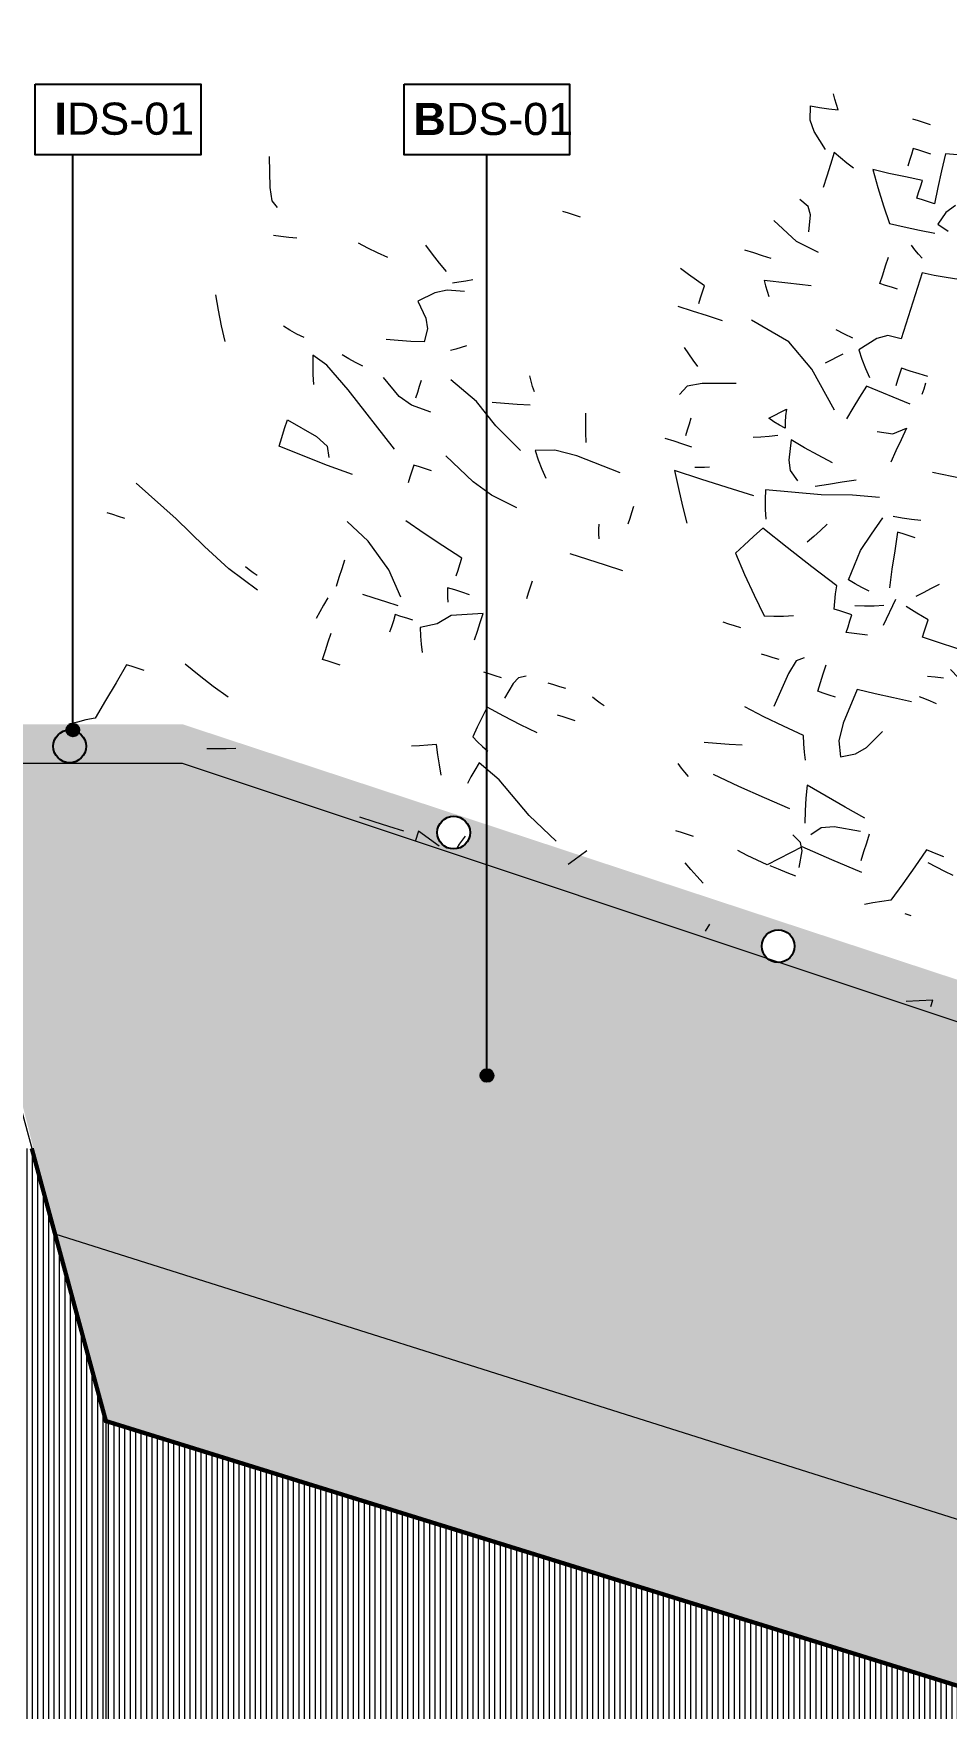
# Model space of a CAD drawing. Header units: metres. Extents: x -325 to 301, y -147 to 149.
# Drawn here: x 16.7 to 17.765, y 56.159 to 58.113 of the extents above; entities that cross this region are included whole.
import ezdxf

# ---------------------------------------------------------------- set-up
doc = ezdxf.new("R2010")
doc.units = ezdxf.units.M
doc.linetypes.add('ACAD_ISO03W100', pattern=[30, 12, -18])
doc.layers.add('-AUX-TWQ', color=1, linetype='Continuous', plot=False)
doc.layers.add('-AUX_RIM', color=2, linetype='Continuous', plot=False)
doc.layers.add('0-TX-1_25', color=7, linetype='Continuous', true_color=0x3f4f7f)
for name, color, linetype in [('02-L-Geotextile', 32, 'Continuous'), ('02-TRAÇ-D-linia 2', 251, 'Continuous'), ('10-DET-encoixinat', 37, 'Continuous'), ('10-DET_TERRENY_compactat', 252, 'Continuous'), ('10-DET_TERRENY_sol estructural', 251, 'Continuous'), ('A-KEYPLAN_HATCH', 7, 'Continuous'), ('A_TEXT_2', 7, 'Continuous')]:
    doc.layers.add(name, color=color, linetype=linetype)
for name, color, linetype, lineweight in [('05-VEG-gris 50%', 253, 'Continuous', 18), ('05-VEG-sec plano 2_', 251, 'Continuous', 18), ('1-CM', 7, 'Continuous', 0), ('3-TR Seleccionat', 44, 'Continuous', 0)]:
    doc.layers.add(name, color=color, linetype=linetype, lineweight=lineweight)
doc.styles.get("Standard").update_dxf_attribs({"font": 'arial.ttf'})

# ---------------------------------------------------------------- blocks, each defined once
blk = doc.blocks.new('arbusto')
at = {"color": 0}
for p, q in [((84.4677, 109.9562), (84.465, 109.9613)), ((84.4706, 109.951), (84.4677, 109.9562)), ((84.5611, 109.9554), (84.5548, 109.9558)), ((84.5678, 109.955), (84.5611, 109.9554)), ((84.5748, 109.9546), (84.5678, 109.955)), ((84.4438, 109.9426), (84.4538, 109.9433)), ((84.4473, 109.9275), (84.4438, 109.9426)), ((84.4538, 109.9433), (84.4639, 109.9444)), ((84.4639, 109.9444), (84.474, 109.9457)), ((84.474, 109.9457), (84.4706, 109.951)), ((84.4544, 109.9167), (84.4473, 109.9275)), ((84.4713, 109.9008), (84.4544, 109.9167)), ((84.5625, 109.9183), (84.5621, 109.9116)), ((84.5629, 109.9253), (84.5625, 109.9183)), ((84.5692, 109.9249), (84.5629, 109.9253)), ((84.576, 109.9245), (84.5692, 109.9249)), ((84.5829, 109.924), (84.576, 109.9245)), ((84.6197, 109.9318), (84.5982, 109.9281)), ((84.5982, 109.9281), (84.5983, 109.9094)), ((84.4812, 109.9002), (84.4804, 109.8865)), ((84.489, 109.896), (84.4812, 109.9002)), ((84.5621, 109.9116), (84.5617, 109.9053)), ((84.5983, 109.9094), (84.5989, 109.891)), ((84.4804, 109.8865), (84.4796, 109.8733)), ((84.4971, 109.8923), (84.489, 109.896)), ((84.5056, 109.8887), (84.4971, 109.8923)), ((84.5439, 109.8927), (84.5259, 109.8925)), ((84.5259, 109.8925), (84.5361, 109.8748)), ((84.5623, 109.8933), (84.5439, 109.8927)), ((84.5811, 109.8941), (84.5623, 109.8933)), ((84.5798, 109.8741), (84.5802, 109.8804)), ((84.5802, 109.8804), (84.5806, 109.8871)), ((84.5806, 109.8871), (84.5811, 109.8941)), ((84.5989, 109.891), (84.5998, 109.8729)), ((84.4796, 109.8733), (84.4788, 109.8603)), ((84.5361, 109.8748), (84.5468, 109.8574)), ((84.5861, 109.8737), (84.5798, 109.8741)), ((84.5928, 109.8733), (84.5861, 109.8737)), ((84.5998, 109.8729), (84.5928, 109.8733)), ((84.6139, 109.8668), (84.6086, 109.8523)), ((84.6223, 109.8767), (84.6139, 109.8668)), ((84.5468, 109.8574), (84.5577, 109.8404)), ((84.6086, 109.8523), (84.6213, 109.8478)), ((84.4681, 109.8365), (84.4576, 109.8416)), ((84.4728, 109.8284), (84.4681, 109.8365)), ((84.4757, 109.8104), (84.4728, 109.8284)), ((84.5577, 109.8404), (84.5741, 109.8407)), ((84.5741, 109.8407), (84.5909, 109.8414)), ((84.5909, 109.8414), (84.6079, 109.8423)), ((84.4651, 109.7968), (84.4358, 109.8128)), ((84.5915, 109.8196), (84.5867, 109.8236)), ((84.5963, 109.816), (84.5915, 109.8196)), ((84.6011, 109.8127), (84.5963, 109.816)), ((84.4913, 109.7912), (84.4651, 109.7968)), ((84.5643, 109.7849), (84.5649, 109.7949)), ((84.5649, 109.7949), (84.5656, 109.8049)), ((84.6052, 109.7974), (84.6036, 109.7725)), ((84.6183, 109.7979), (84.6052, 109.7974)), ((84.6316, 109.7988), (84.6183, 109.7979)), ((84.6454, 109.8), (84.6316, 109.7988)), ((84.4234, 109.7735), (84.4134, 109.7741)), ((84.4334, 109.7729), (84.4234, 109.7735)), ((84.4433, 109.7723), (84.4334, 109.7729)), ((84.5637, 109.7749), (84.5643, 109.7849)), ((84.57, 109.7745), (84.5637, 109.7749)), ((84.5767, 109.7741), (84.57, 109.7745)), ((84.5837, 109.7737), (84.5767, 109.7741)), ((84.6036, 109.7725), (84.6021, 109.7475)), ((84.2188, 109.7661), (84.2125, 109.7664)), ((84.2256, 109.7656), (84.2188, 109.7661)), ((84.2325, 109.7652), (84.2256, 109.7656)), ((84.4923, 109.7543), (84.4671, 109.7508)), ((83.8996, 109.7137), (83.8907, 109.7462)), ((84.3608, 109.7336), (84.351, 109.7379)), ((84.4671, 109.7508), (84.4418, 109.7474)), ((84.4418, 109.7474), (84.4445, 109.7422)), ((84.4445, 109.7422), (84.4475, 109.737)), ((84.4475, 109.737), (84.4509, 109.7318)), ((84.6021, 109.7475), (84.6006, 109.7226)), ((84.3706, 109.7297), (84.3608, 109.7336)), ((84.3804, 109.7261), (84.3706, 109.7297)), ((84.3795, 109.7124), (84.38, 109.7191)), ((84.38, 109.7191), (84.3804, 109.7261)), ((84.5857, 109.7226), (84.575, 109.7167)), ((84.6006, 109.7226), (84.5857, 109.7226)), ((83.9053, 109.7004), (83.8996, 109.7137)), ((83.9126, 109.6947), (83.9053, 109.7004)), ((84.3792, 109.7061), (84.3795, 109.7124)), ((84.4839, 109.6897), (84.439, 109.7024)), ((84.5399, 109.7126), (84.53, 109.7149)), ((84.5498, 109.7107), (84.5399, 109.7126)), ((84.575, 109.7167), (84.5591, 109.7001)), ((84.5591, 109.7001), (84.5649, 109.691)), ((84.0874, 109.687), (84.0779, 109.6946)), ((84.097, 109.6797), (84.0874, 109.687)), ((84.3748, 109.6964), (84.3586, 109.6974)), ((84.3916, 109.6953), (84.3748, 109.6964)), ((84.4085, 109.6943), (84.3916, 109.6953)), ((84.5151, 109.6673), (84.4839, 109.6897)), ((84.5329, 109.6816), (84.5276, 109.677)), ((84.5382, 109.6863), (84.5329, 109.6816)), ((84.5435, 109.691), (84.5382, 109.6863)), ((84.5649, 109.691), (84.5711, 109.6823)), ((84.5711, 109.6823), (84.5775, 109.6739)), ((84.6083, 109.6851), (84.6079, 109.6783)), ((84.6087, 109.692), (84.6083, 109.6851)), ((84.6187, 109.6914), (84.6087, 109.692)), ((84.6287, 109.6908), (84.6187, 109.6914)), ((84.6387, 109.6902), (84.6287, 109.6908)), ((84.6378, 109.6765), (84.6382, 109.6832)), ((83.9238, 109.6653), (83.9157, 109.6645)), ((83.9322, 109.6665), (83.9238, 109.6653)), ((83.941, 109.6679), (83.9322, 109.6665)), ((84.0179, 109.6763), (84.0068, 109.6789)), ((84.0295, 109.6738), (84.0179, 109.6763)), ((84.0414, 109.6718), (84.0295, 109.6738)), ((84.1066, 109.6728), (84.097, 109.6797)), ((84.1224, 109.6648), (84.116, 109.6622)), ((84.1294, 109.6677), (84.1224, 109.6648)), ((84.1365, 109.6709), (84.1294, 109.6677)), ((84.5498, 109.6305), (84.5151, 109.6673)), ((84.5769, 109.6639), (84.5724, 109.6505)), ((84.6273, 109.6567), (84.5769, 109.6639)), ((84.6079, 109.6783), (84.6075, 109.672)), ((84.6374, 109.6702), (84.6378, 109.6765)), ((84.1, 109.6474), (84.0842, 109.6341)), ((84.1121, 109.6531), (84.1, 109.6474)), ((84.1306, 109.6563), (84.1121, 109.6531)), ((84.3821, 109.6508), (84.3761, 109.6562)), ((84.3885, 109.6454), (84.3821, 109.6508)), ((84.3951, 109.64), (84.3885, 109.6454)), ((84.5724, 109.6505), (84.5683, 109.6374)), ((84.0842, 109.6341), (84.0973, 109.6184)), ((84.4397, 109.6323), (84.4038, 109.6233)), ((84.5683, 109.6374), (84.5645, 109.6246)), ((84.617, 109.621), (84.63, 109.6306)), ((84.63, 109.6306), (84.6272, 109.617)), ((84.0973, 109.6184), (84.1019, 109.6078)), ((84.389, 109.6165), (84.383, 109.6057)), ((84.4038, 109.6233), (84.389, 109.6165)), ((84.4831, 109.6045), (84.4884, 109.6092)), ((84.4884, 109.6092), (84.4937, 109.6139)), ((84.4937, 109.6139), (84.499, 109.6186)), ((84.499, 109.6186), (84.4999, 109.6116)), ((84.4999, 109.6116), (84.5012, 109.6047)), ((84.6, 109.6194), (84.617, 109.621)), ((84.6272, 109.617), (84.6246, 109.6039)), ((84.1017, 109.5929), (84.0878, 109.5901)), ((84.1019, 109.6078), (84.1017, 109.5929)), ((84.1368, 109.5938), (84.1316, 109.5911)), ((84.142, 109.5968), (84.1368, 109.5938)), ((84.1472, 109.6001), (84.142, 109.5968)), ((84.4893, 109.6022), (84.4831, 109.6045)), ((84.4959, 109.6001), (84.4893, 109.6022)), ((84.5028, 109.5983), (84.4959, 109.6001)), ((84.5012, 109.6047), (84.5028, 109.5983)), ((84.6246, 109.6039), (84.6225, 109.591)), ((84.7008, 109.5925), (84.6689, 109.5912)), ((83.878, 109.5716), (83.8709, 109.5871)), ((84.0743, 109.5876), (84.0612, 109.5854)), ((84.0878, 109.5901), (84.0743, 109.5876)), ((84.2242, 109.5804), (84.2215, 109.5856)), ((84.2271, 109.5752), (84.2242, 109.5804)), ((84.2305, 109.57), (84.2271, 109.5752)), ((84.4009, 109.5708), (84.4013, 109.5776)), ((84.4013, 109.5776), (84.4017, 109.5845)), ((84.4798, 109.5827), (84.4716, 109.5802)), ((84.4883, 109.5855), (84.4798, 109.5827)), ((84.4972, 109.5887), (84.4883, 109.5855)), ((84.5121, 109.5877), (84.5149, 109.566)), ((84.5282, 109.583), (84.5121, 109.5877)), ((84.5447, 109.5788), (84.5282, 109.583)), ((84.5614, 109.5747), (84.5447, 109.5788)), ((83.8853, 109.5561), (83.878, 109.5716)), ((83.8931, 109.5406), (83.8853, 109.5561)), ((83.958, 109.5697), (83.9501, 109.5722)), ((83.9662, 109.5675), (83.958, 109.5697)), ((83.9748, 109.5657), (83.9662, 109.5675)), ((84.0273, 109.5555), (84.0194, 109.5579)), ((84.0354, 109.5532), (84.0273, 109.5555)), ((84.1724, 109.5444), (84.1398, 109.5605)), ((84.2296, 109.555), (84.2157, 109.5521)), ((84.2925, 109.5511), (84.2901, 109.5613)), ((84.3899, 109.5552), (84.3799, 109.5558)), ((84.3999, 109.5546), (84.3899, 109.5552)), ((84.4099, 109.5539), (84.3999, 109.5546)), ((84.4005, 109.5645), (84.4009, 109.5708)), ((84.5149, 109.566), (84.5194, 109.5554)), ((84.5194, 109.5554), (84.5297, 109.5466)), ((84.5767, 109.5568), (84.563, 109.5508)), ((84.5908, 109.5629), (84.5767, 109.5568)), ((83.9888, 109.5498), (83.9912, 109.5396)), ((84.006, 109.5428), (83.9888, 109.5498)), ((83.9912, 109.5396), (83.9939, 109.5294)), ((84.0347, 109.5228), (84.006, 109.5428)), ((84.044, 109.5514), (84.0354, 109.5532)), ((84.09, 109.5294), (84.0687, 109.5449)), ((84.108, 109.5324), (84.1084, 109.5387)), ((84.1084, 109.5387), (84.1088, 109.5454)), ((84.1088, 109.5454), (84.1092, 109.5524)), ((84.1991, 109.5242), (84.1724, 109.5444)), ((84.2023, 109.5497), (84.1891, 109.5475)), ((84.2157, 109.5521), (84.2023, 109.5497)), ((84.2952, 109.541), (84.2925, 109.5511)), ((84.2982, 109.5307), (84.2952, 109.541)), ((84.4339, 109.5374), (84.4288, 109.5358)), ((84.5581, 109.5382), (84.4985, 109.5285)), ((84.563, 109.5508), (84.5496, 109.5454)), ((84.5909, 109.5462), (84.5581, 109.5382)), ((84.6201, 109.551), (84.5909, 109.5462)), ((84.6492, 109.5355), (84.6593, 109.5367)), ((84.6593, 109.5367), (84.6694, 109.538)), ((83.9939, 109.5294), (83.997, 109.5192)), ((84.0993, 109.4728), (84.0347, 109.5228)), ((84.1052, 109.5233), (84.09, 109.5294)), ((84.1273, 109.5212), (84.1052, 109.5233)), ((84.2315, 109.5048), (84.1991, 109.5242)), ((84.3981, 109.5246), (84.407, 109.5071)), ((84.428, 109.5228), (84.3981, 109.5246)), ((84.4237, 109.5344), (84.4186, 109.5334)), ((84.4288, 109.5358), (84.4237, 109.5344)), ((84.4579, 109.5209), (84.428, 109.5228)), ((84.4879, 109.5191), (84.4579, 109.5209)), ((84.4985, 109.5285), (84.5009, 109.5183)), ((84.5009, 109.5183), (84.5035, 109.5081)), ((84.6215, 109.5103), (84.6289, 109.5305)), ((84.6391, 109.5348), (84.6492, 109.5355)), ((84.6482, 109.5193), (84.65, 109.4991)), ((84.6545, 109.5189), (84.6482, 109.5193)), ((84.6612, 109.5185), (84.6545, 109.5189)), ((84.6682, 109.518), (84.6612, 109.5185)), ((84.2674, 109.5145), (84.2468, 109.5089)), ((84.2468, 109.5089), (84.2526, 109.4998)), ((84.292, 109.5142), (84.2674, 109.5145)), ((84.3419, 109.508), (84.292, 109.5142)), ((84.407, 109.5071), (84.416, 109.4897)), ((84.5035, 109.5081), (84.5066, 109.4979)), ((84.5669, 109.5005), (84.5614, 109.4926)), ((84.5724, 109.5089), (84.5669, 109.5005)), ((84.6141, 109.4902), (84.6215, 109.5103)), ((84.2526, 109.4998), (84.2588, 109.4911)), ((84.2588, 109.4911), (84.2652, 109.4827)), ((84.416, 109.4897), (84.4249, 109.4729)), ((84.506, 109.4879), (84.4983, 109.4764)), ((84.5365, 109.4741), (84.506, 109.4879)), ((84.5614, 109.4926), (84.5559, 109.4849)), ((84.6093, 109.4565), (84.6141, 109.4902)), ((84.65, 109.4991), (84.652, 109.479)), ((83.978, 109.4552), (83.9786, 109.4652)), ((83.9786, 109.4652), (83.9792, 109.4752)), ((83.9792, 109.4752), (84.0141, 109.4655)), ((84.0141, 109.4655), (84.0279, 109.4581)), ((84.1903, 109.4595), (84.1548, 109.4794)), ((84.3642, 109.4629), (84.3646, 109.4696)), ((84.3646, 109.4696), (84.365, 109.4765)), ((84.4909, 109.4651), (84.4839, 109.4542)), ((84.4983, 109.4764), (84.4909, 109.4651)), ((84.5675, 109.4604), (84.5365, 109.4741)), ((84.652, 109.479), (84.6545, 109.4588)), ((84.6983, 109.4691), (84.6911, 109.4628)), ((84.7056, 109.4757), (84.6983, 109.4691)), ((83.9774, 109.4453), (83.978, 109.4552)), ((84.0279, 109.4581), (84.0326, 109.4469)), ((84.1228, 109.4476), (84.1224, 109.4414)), ((84.1232, 109.4544), (84.1228, 109.4476)), ((84.1237, 109.4613), (84.1232, 109.4544)), ((84.1299, 109.4609), (84.1237, 109.4613)), ((84.1367, 109.4605), (84.1299, 109.4609)), ((84.1436, 109.4601), (84.1367, 109.4605)), ((84.2131, 109.4503), (84.1903, 109.4595)), ((84.2428, 109.444), (84.2131, 109.4503)), ((84.3343, 109.4434), (84.3333, 109.4484)), ((84.3638, 109.4566), (84.3642, 109.4629)), ((84.4839, 109.4542), (84.499, 109.4346)), ((84.5987, 109.4472), (84.5675, 109.4604)), ((84.5994, 109.4384), (84.5987, 109.4472)), ((84.6172, 109.4541), (84.6093, 109.4565)), ((84.6253, 109.4518), (84.6172, 109.4541)), ((84.6339, 109.45), (84.6253, 109.4518)), ((84.6639, 109.4482), (84.6578, 109.4177)), ((84.6911, 109.4628), (84.6844, 109.4569)), ((84.0053, 109.4416), (83.9774, 109.4453)), ((84.0334, 109.4381), (84.0053, 109.4416)), ((84.0619, 109.4351), (84.0334, 109.4381)), ((84.3357, 109.4383), (84.3343, 109.4434)), ((84.3373, 109.4332), (84.3357, 109.4383)), ((84.499, 109.4346), (84.5146, 109.4153)), ((84.6007, 109.43), (84.5994, 109.4384)), ((84.6021, 109.4219), (84.6007, 109.43)), ((84.6329, 109.4331), (84.6227, 109.4307)), ((84.6431, 109.4357), (84.6329, 109.4331)), ((84.6533, 109.4388), (84.6431, 109.4357)), ((84.6897, 109.4396), (84.6767, 109.4437)), ((84.7032, 109.4357), (84.6897, 109.4396)), ((84.7023, 109.4221), (84.7028, 109.4288)), ((84.7028, 109.4288), (84.7032, 109.4357)), ((84.3308, 109.4085), (84.3108, 109.4097)), ((84.5146, 109.4153), (84.5304, 109.3963)), ((84.6084, 109.4215), (84.6021, 109.4219)), ((84.6152, 109.4211), (84.6084, 109.4215)), ((84.6221, 109.4207), (84.6152, 109.4211)), ((84.6213, 109.407), (84.6217, 109.4137)), ((84.6217, 109.4137), (84.6221, 109.4207)), ((84.702, 109.4158), (84.7023, 109.4221)), ((84.7249, 109.4144), (84.702, 109.4158)), ((84.7482, 109.4129), (84.7249, 109.4144)), ((84.1525, 109.3925), (84.13, 109.4008)), ((84.1753, 109.3843), (84.1525, 109.3925)), ((84.3508, 109.4073), (84.3308, 109.4085)), ((84.3707, 109.4061), (84.3508, 109.4073)), ((84.5304, 109.3963), (84.5406, 109.3987)), ((84.5406, 109.3987), (84.5508, 109.4013)), ((84.5508, 109.4013), (84.561, 109.4044)), ((84.6209, 109.4007), (84.6213, 109.407)), ((84.6439, 109.4034), (84.6209, 109.4007)), ((84.096, 109.3695), (84.0688, 109.3845)), ((84.1986, 109.3766), (84.1753, 109.3843)), ((84.1982, 109.3696), (84.1986, 109.3766)), ((84.4956, 109.3784), (84.4893, 109.3787)), ((84.5023, 109.3779), (84.4956, 109.3784)), ((84.5092, 109.3775), (84.5023, 109.3779)), ((84.7259, 109.3773), (84.7176, 109.376)), ((84.7347, 109.3787), (84.7259, 109.3773)), ((83.889, 109.3419), (83.8374, 109.3687)), ((84.1251, 109.345), (84.096, 109.3695)), ((84.1974, 109.3566), (84.1978, 109.3629)), ((84.1978, 109.3629), (84.1982, 109.3696)), ((84.2772, 109.3517), (84.2776, 109.358)), ((84.2776, 109.358), (84.278, 109.3647)), ((84.278, 109.3647), (84.2785, 109.3717)), ((84.5442, 109.3553), (84.538, 109.3557)), ((84.551, 109.3549), (84.5442, 109.3553)), ((84.5759, 109.3578), (84.5711, 109.3425)), ((84.5835, 109.3629), (84.5759, 109.3578)), ((84.6078, 109.3514), (84.6084, 109.3614)), ((83.9259, 109.3207), (83.889, 109.3419)), ((84.0758, 109.334), (84.0764, 109.344)), ((84.145, 109.3197), (84.1251, 109.345)), ((84.1915, 109.3419), (84.1925, 109.3369)), ((84.1995, 109.3414), (84.1915, 109.3419)), ((84.2077, 109.3409), (84.1995, 109.3414)), ((84.2164, 109.3404), (84.2077, 109.3409)), ((84.5579, 109.3545), (84.551, 109.3549)), ((84.5711, 109.3425), (84.5648, 109.304)), ((84.6066, 109.3315), (84.6072, 109.3414)), ((84.6072, 109.3414), (84.6078, 109.3514)), ((84.6474, 109.344), (84.6419, 109.3048)), ((84.6675, 109.344), (84.6474, 109.344)), ((84.6876, 109.3446), (84.6675, 109.344)), ((84.7076, 109.3453), (84.6876, 109.3446)), ((83.8213, 109.3296), (83.815, 109.33)), ((83.828, 109.3292), (83.8213, 109.3296)), ((83.835, 109.3288), (83.828, 109.3292)), ((83.9574, 109.3036), (83.9259, 109.3207)), ((84.0745, 109.3141), (84.0751, 109.324)), ((84.0751, 109.324), (84.0758, 109.334)), ((84.1925, 109.3369), (84.1939, 109.3318)), ((84.1939, 109.3318), (84.1955, 109.3267)), ((84.2355, 109.3242), (84.2027, 109.3136)), ((84.2348, 109.3142), (84.2355, 109.3242)), ((84.6129, 109.3311), (84.6066, 109.3315)), ((84.6196, 109.3307), (84.6129, 109.3311)), ((84.6266, 109.3302), (84.6196, 109.3307)), ((83.9928, 109.289), (83.9574, 109.3036)), ((83.979, 109.3079), (83.9741, 109.3102)), ((83.9839, 109.3059), (83.979, 109.3079)), ((83.9888, 109.3043), (83.9839, 109.3059)), ((84.1175, 109.3114), (84.1045, 109.3122)), ((84.1307, 109.3106), (84.1175, 109.3114)), ((84.1444, 109.3098), (84.1307, 109.3106)), ((84.19, 109.3013), (84.1734, 109.293)), ((84.2027, 109.3136), (84.19, 109.3013)), ((84.2336, 109.2943), (84.2342, 109.3042)), ((84.2342, 109.3042), (84.2348, 109.3142)), ((84.6419, 109.3048), (84.642, 109.2853)), ((84.6726, 109.2858), (84.6852, 109.3066)), ((84.0661, 109.2908), (84.0639, 109.2827)), ((84.0686, 109.2994), (84.0661, 109.2908)), ((84.1429, 109.2861), (84.1426, 109.2798)), ((84.1434, 109.2928), (84.1429, 109.2861)), ((84.1438, 109.2998), (84.1434, 109.2928)), ((84.1501, 109.2994), (84.1438, 109.2998)), ((84.1568, 109.299), (84.1501, 109.2994)), ((84.1638, 109.2986), (84.1568, 109.299)), ((84.1734, 109.293), (84.1759, 109.2841)), ((84.1759, 109.2841), (84.1787, 109.2756)), ((84.557, 109.2907), (84.5343, 109.2958)), ((84.5801, 109.286), (84.557, 109.2907)), ((84.6035, 109.2816), (84.5801, 109.286)), ((84.642, 109.2853), (84.6478, 109.2688)), ((84.6629, 109.2761), (84.6726, 109.2858)), ((84.0639, 109.2827), (84.0621, 109.2747)), ((84.1787, 109.2756), (84.1819, 109.2674)), ((84.2898, 109.2663), (84.2854, 109.2588)), ((84.2973, 109.2703), (84.2898, 109.2663)), ((84.3285, 109.2684), (84.3222, 109.2688)), ((84.3352, 109.268), (84.3285, 109.2684)), ((84.3422, 109.2676), (84.3352, 109.268)), ((84.377, 109.2635), (84.3721, 109.2657)), ((84.606, 109.2727), (84.6035, 109.2816)), ((84.6088, 109.2642), (84.606, 109.2727)), ((84.6478, 109.2688), (84.6629, 109.2761)), ((84.0802, 109.2436), (84.0808, 109.2536)), ((84.0808, 109.2536), (84.0814, 109.2635)), ((84.258, 109.2627), (84.2517, 109.2631)), ((84.2648, 109.2623), (84.258, 109.2627)), ((84.2717, 109.2619), (84.2648, 109.2623)), ((84.2854, 109.2588), (84.2805, 109.2413)), ((84.3819, 109.2614), (84.377, 109.2635)), ((84.3868, 109.2598), (84.3819, 109.2614)), ((84.5145, 109.25), (84.5013, 109.2478)), ((84.5279, 109.2524), (84.5145, 109.25)), ((84.5418, 109.2553), (84.5279, 109.2524)), ((84.612, 109.256), (84.6088, 109.2642)), ((84.0796, 109.2336), (84.0802, 109.2436)), ((84.0859, 109.2332), (84.0796, 109.2336)), ((84.0926, 109.2328), (84.0859, 109.2332)), ((84.0996, 109.2324), (84.0926, 109.2328)), ((84.3466, 109.2372), (84.3403, 109.2376)), ((84.3534, 109.2368), (84.3466, 109.2372)), ((84.3603, 109.2364), (84.3534, 109.2368)), ((84.6204, 109.2304), (84.6226, 109.2166)), ((84.6431, 109.224), (84.6204, 109.2304)), ((84.2619, 109.2154), (84.2594, 109.2038)), ((84.2646, 109.2272), (84.2619, 109.2154)), ((84.2843, 109.2223), (84.2646, 109.2272)), ((84.3041, 109.2178), (84.2843, 109.2223)), ((84.3238, 109.2136), (84.3041, 109.2178)), ((84.4842, 109.215), (84.4795, 109.219)), ((84.489, 109.2115), (84.4842, 109.215)), ((84.4938, 109.2081), (84.489, 109.2115)), ((84.5491, 109.2111), (84.5194, 109.2166)), ((84.5789, 109.206), (84.5491, 109.2111)), ((84.6226, 109.2166), (84.6251, 109.2031)), ((84.666, 109.2176), (84.6431, 109.224)), ((84.6894, 109.2112), (84.666, 109.2176)), ((84.2594, 109.2038), (84.2574, 109.1926)), ((84.2574, 109.1926), (84.2635, 109.1885)), ((84.6086, 109.2011), (84.5789, 109.206)), ((84.6251, 109.2031), (84.628, 109.1899)), ((84.6597, 109.1939), (84.6465, 109.1895)), ((84.6885, 109.1962), (84.6597, 109.1939)), ((84.6984, 109.1956), (84.6978, 109.1856)), ((83.8757, 109.176), (83.8694, 109.1544)), ((83.882, 109.1756), (83.8757, 109.176)), ((83.8887, 109.1752), (83.882, 109.1756)), ((83.8957, 109.1748), (83.8887, 109.1752)), ((83.9544, 109.1842), (83.9368, 109.1923)), ((83.9722, 109.1764), (83.9544, 109.1842)), ((83.9905, 109.1689), (83.9722, 109.1764)), ((84.2213, 109.1748), (84.2124, 109.1716)), ((84.2256, 109.1645), (84.2213, 109.1748)), ((84.2635, 109.1885), (84.27, 109.1849)), ((84.27, 109.1849), (84.2768, 109.1814)), ((84.6465, 109.1895), (84.6373, 109.1793)), ((84.6972, 109.1756), (84.6966, 109.1656)), ((84.6978, 109.1856), (84.6972, 109.1756)), ((84.7776, 109.1787), (84.7677, 109.1813)), ((84.7874, 109.1764), (84.7776, 109.1787)), ((84.7973, 109.1745), (84.7874, 109.1764)), ((84.2039, 109.1689), (84.1957, 109.1664)), ((84.2124, 109.1716), (84.2039, 109.1689)), ((84.23, 109.1542), (84.2256, 109.1645)), ((84.2684, 109.1582), (84.2661, 109.15)), ((84.2709, 109.1667), (84.2684, 109.1582)), ((84.2963, 109.1542), (84.2709, 109.1667)), ((84.6314, 109.1646), (84.6208, 109.1553)), ((84.6661, 109.1588), (84.6314, 109.1646)), ((84.7009, 109.1534), (84.6661, 109.1588)), ((83.744, 109.1396), (83.7335, 109.1447)), ((83.7486, 109.1315), (83.744, 109.1396)), ((83.8694, 109.1544), (83.863, 109.133)), ((84.2344, 109.1439), (84.23, 109.1542)), ((84.2661, 109.15), (84.2643, 109.1421)), ((84.3373, 109.1252), (84.2963, 109.1542)), ((84.5014, 109.1476), (84.4951, 109.148)), ((84.5082, 109.1472), (84.5014, 109.1476)), ((84.5151, 109.1467), (84.5082, 109.1472)), ((84.5762, 109.141), (84.565, 109.1437)), ((84.5878, 109.1385), (84.5762, 109.141)), ((84.5996, 109.1365), (84.5878, 109.1385)), ((84.6102, 109.1459), (84.5996, 109.1365)), ((84.6208, 109.1553), (84.6102, 109.1459)), ((83.7516, 109.1135), (83.7486, 109.1315)), ((83.863, 109.133), (83.8567, 109.112)), ((84.3723, 109.1054), (84.3373, 109.1252)), ((84.764, 109.1214), (84.7571, 109.1218)), ((83.731, 109.1047), (83.7211, 109.1053)), ((83.741, 109.1041), (83.731, 109.1047)), ((83.751, 109.1035), (83.741, 109.1041)), ((83.8392, 109.1031), (83.8309, 109.0986)), ((83.8477, 109.1076), (83.8392, 109.1031)), ((83.8567, 109.112), (83.8477, 109.1076)), ((83.992, 109.1118), (83.9818, 109.1094)), ((84.0022, 109.1144), (83.992, 109.1118)), ((84.0124, 109.1175), (84.0022, 109.1144)), ((84.4072, 109.1033), (84.4018, 109.0966)), ((84.521, 109.1113), (84.5133, 109.1168)), ((84.5289, 109.1058), (84.521, 109.1113)), ((84.5373, 109.1003), (84.5289, 109.1058)), ((84.2759, 109.0863), (84.2737, 109.0814)), ((84.3964, 109.0902), (84.391, 109.0842)), ((84.4018, 109.0966), (84.3964, 109.0902)), ((84.1765, 109.0774), (84.1602, 109.0784)), ((84.1932, 109.0763), (84.1765, 109.0774)), ((84.2101, 109.0753), (84.1932, 109.0763)), ((84.2254, 109.0794), (84.2247, 109.0674)), ((84.2511, 109.0691), (84.2254, 109.0794)), ((84.2716, 109.0765), (84.27, 109.0716)), ((84.2737, 109.0814), (84.2716, 109.0765)), ((84.5548, 109.0591), (84.5523, 109.0506)), ((84.795, 109.0343), (84.7815, 109.0302)), ((84.809, 109.0385), (84.795, 109.0343)), ((84.8086, 109.0315), (84.809, 109.0385))]:
    blk.add_line(p, q, dxfattribs=at)
blk = doc.blocks.new('hatch keyplan 2')
at = {"layer": 'A-KEYPLAN_HATCH'}
blk.add_lwpolyline([(0, 0.00548), (0.01287, 0.00548), (0.01287, 0), (0, 0)], close=True, dxfattribs=at)
blk = doc.blocks.new('hatch keyplan')
at = {"layer": 'A-KEYPLAN_HATCH'}
blk.add_blockref('hatch keyplan 2', (1.43058, 0.85215), dxfattribs=at)
blk = doc.blocks.new('B-DS01')
at = {"layer": 'A-KEYPLAN_HATCH'}
blk.add_blockref('hatch keyplan', (-1.43058, -0.85215), dxfattribs=at)
at = {"layer": 'A_TEXT_2', "insert": (-0.0008, 0.00403), "char_height": 0.0025, "attachment_point": 1}
blk.add_mtext_dynamic_manual_height_columns('\\pi0.00152;{\\fArial|b1|i0|c0|p34;B}DS-01', width=0.0145619, gutter_width=0.015, heights=[0], dxfattribs=at)
blk = doc.blocks.new('I-06A')
at = {"layer": 'A-KEYPLAN_HATCH'}
blk.add_blockref('hatch keyplan', (-1.43058, -0.85215), dxfattribs=at)
at = {"layer": 'A_TEXT_2', "insert": (-0.0008, 0.00405), "char_height": 0.0025, "attachment_point": 1}
blk.add_mtext_dynamic_manual_height_columns('\\pi0.00229;{\\fArial|b1|i0|c0|p34;I}DS-01', width=0.0145619, gutter_width=0.015, heights=[0], dxfattribs=at)
blk = doc.blocks.new('POINT')
at = {"layer": '0-TX-1_25'}
h = blk.add_hatch(dxfattribs=at)
h.set_pattern_fill('ANGLE', color=256)
h.set_pattern_definition([(0, (-83.747, -12.726), (0, 6.985), [5.08, -1.905]), (90, (-83.747, -12.726), (-6.985, 4e-16), [5.08, -1.905])])
edge = h.paths.add_edge_path()
edge.add_arc((0, 0), 0.0075, 0, 360)
h = blk.add_hatch(color=256, dxfattribs=at)
h.dxf.hatch_style = 1
edge = h.paths.add_edge_path()
edge.add_arc((0, 0), 0.0075, 0, 360)
blk.add_circle((0, 0), 0.0075, dxfattribs=at)

msp = doc.modelspace()

# ---------------------------------------------------------------- hatches: boundary and pattern name
at = {"layer": '10-DET-encoixinat'}
h = msp.add_hatch(dxfattribs=at)
h.set_pattern_fill('CROSS', color=256, scale=0.002, angle=91)
h.set_pattern_definition([(91, (2.169965, -32.090075), (-0.0129197113, 0.0124764202), [0.00635, -0.01905]), (181, (2.173084, -32.086845), (-0.0124764202, -0.0129197113), [0.00635, -0.01905])])
h.paths.add_polyline_path([(16.8734, 57.2616), (16.6486, 57.2616), (16.6497, 57.0116), (16.7251, 56.7121), (18.292, 56.1886), (18.292, 56.7887)])
at = {"layer": '10-DET_TERRENY_compactat'}
h = msp.add_hatch(dxfattribs=at)
h.set_pattern_fill('HEX', color=256, scale=0.002, angle=0.5782)
h.set_pattern_definition([(0.578232, (1.05, 0), (-0.0001109957, 0.0109979625), [0.00635, -0.0127]), (120.578232, (1.05, 0), (-0.009469017, -0.0055951064), [0.00635, -0.0127]), (60.578232, (1.05635, 6.4e-05), (-0.0095800128, 0.0054028561), [0.00635, -0.0127])])
edge = h.paths.add_edge_path()
edge.add_arc((22.3389, 56.3557), 0.0191, 0, 360)
edge = h.paths.add_edge_path()
edge.add_arc((21.8389, 56.3557), 0.0191, 0, 360)
edge = h.paths.add_edge_path()
edge.add_arc((21.3389, 56.3557), 0.0191, 0, 360)
edge = h.paths.add_edge_path()
edge.add_arc((20.8389, 56.3557), 0.0191, 0, 360)
edge = h.paths.add_edge_path()
edge.add_arc((20.3389, 56.3557), 0.0191, 0, 360)
edge = h.paths.add_edge_path(flags=16)
edge.add_arc((19.6386, 56.366), 0.0191, 0, 360)
edge = h.paths.add_edge_path(flags=16)
edge.add_arc((19.1697, 56.5195), 0.0191, 0, 360)
edge = h.paths.add_edge_path(flags=16)
edge.add_arc((18.7931, 56.6407), 0.0191, 0, 360)
edge = h.paths.add_edge_path(flags=16)
edge.add_arc((18.4145, 56.7733), 0.0191, 0, 360)
edge = h.paths.add_edge_path(flags=16)
edge.add_arc((17.9455, 56.9268), 0.0191, 0, 360)
edge = h.paths.add_edge_path(flags=16)
edge.add_arc((17.569, 57.048), 0.0191, 0, 360)
edge = h.paths.add_edge_path(flags=16)
edge.add_arc((17.1903, 57.1805), 0.0191, 0, 360)
edge = h.paths.add_edge_path()
edge.add_arc((22.8389, 56.3557), 0.0191, 271.1989, 628.8011)
edge.add_line((22.8385, 56.3365), (19.6486, 56.3365))
edge.add_line((19.6486, 56.3365), (16.8734, 57.2616))
edge.add_line((16.8734, 57.2616), (16.6486, 57.2616))
edge.add_line((16.6486, 57.2616), (16.65, 57.3066))
edge.add_line((16.65, 57.3066), (16.8743, 57.3067))
edge.add_line((16.8743, 57.3067), (19.6666, 56.3865))
edge.add_line((19.6666, 56.3865), (23.2845, 56.3865))
edge.add_line((23.2845, 56.3865), (23.2845, 56.3365))
edge.add_line((23.2845, 56.3365), (22.8393, 56.3365))
at = {"layer": '10-DET_TERRENY_sol estructural'}
h = msp.add_hatch(dxfattribs=at)
h.set_pattern_fill('AR-SAND', color=256, scale=0.0002, angle=-44.3017)
h.set_pattern_definition([(353.198293, (-3.817779, 62.10842), (0.0066074629, 0.0072286904), [0, -0.0077216, 0, -0.008636, 0, -0.008255]), (323.198293, (-3.817779, 62.10842), (0.016447362, 0.003980962), [0, -0.0041656, 0, -0.0069596, 0, -0.002667]), (283.198293, (-3.822251, 62.112784), (0.0113418964, -0.0110285894), [0, -0.00254, 0, -0.009144, 0, -0.011938]), (273.198293, (-3.822251, 62.112784), (0.0140431584, -0.00747503), [0, -0.00127, 0, -0.0059944, 0, -0.006858])])
h.paths.add_polyline_path([(16.7251, 56.7121), (16.7845, 56.4941), (19.8665, 55.5365), (19.812, 55.7365)])
at = {"layer": '3-TR Seleccionat'}
h = msp.add_hatch(dxfattribs=at)
h.set_pattern_fill('ANSI31', color=256, scale=0.002, angle=45, style=0)
h.set_pattern_definition([(90, (2.169965, -32.090075), (-0.00635, 0), [])])
h.paths.add_polyline_path([(23.2845, 54.91), (23.2845, 55.1833), (19.9627, 55.1833), (19.8665, 55.5365), (16.7845, 56.4941), (16.6979, 56.8122), (12.2821, 56.7719), (12.2845, 54.91)])

# ---------------------------------------------------------------- linework, layer by layer
at = {"layer": '-AUX-TWQ'}
msp.add_circle((14.7199, 60.6677), 2.6156, dxfattribs=at)
at = {"layer": '-AUX_RIM'}
for radius in [4.6517, 4.3795]:
    msp.add_circle((18.2704, 55.9958), radius, dxfattribs=at)
at = {"layer": '0-TX-1_25'}
for points in [[(16.7459, 57.3002), (16.7459, 57.9712)], [(17.2291, 56.8972), (17.2291, 57.9712)]]:
    msp.add_lwpolyline(points, dxfattribs=at)
at = {"layer": '02-L-Geotextile', "linetype": 'ACAD_ISO03W100', "ltscale": 0.002, "const_width": 0.005}
msp.add_lwpolyline([(23.2845, 55.1833), (19.9627, 55.1833), (19.8665, 55.5365), (16.7845, 56.4941), (16.6979, 56.8122)], dxfattribs=at)
at = {"layer": '02-TRAÇ-D-linia 2'}
for centre in [(16.7422, 57.2811), (17.1903, 57.1805), (17.569, 57.048)]:
    msp.add_circle(centre, 0.0191, dxfattribs=at)
at = {"layer": '1-CM'}
msp.add_line((16.7845, 56.4941), (16.7844, 54.91), dxfattribs=at)
at = {"layer": '1-CM', "elevation": 0}
for points in [[(16.6486, 57.2616), (16.8734, 57.2616)], [(16.6436, 57.0115), (16.7845, 56.4941)]]:
    msp.add_lwpolyline(points, dxfattribs=at)
at = {"layer": '1-CM'}
for points in [[(16.8734, 57.2616), (19.6486, 56.3365)], [(19.812, 55.7365), (16.7251, 56.7121)], [(16.7845, 56.4941), (19.8665, 55.5365)], [(16.7845, 56.4941), (19.8665, 55.5365)]]:
    msp.add_lwpolyline(points, dxfattribs=at)

# ---------------------------------------------------------------- block references
at = {"layer": '0-TX-1_25', "xscale": 15, "yscale": 15, "zscale": 15}
for name, p in [('I-06A', (16.7021, 57.9712)), ('B-DS01', (17.1326, 57.9712))]:
    msp.add_blockref(name, p, dxfattribs=at)
at = {"layer": '0-TX-1_25'}
for p in [(16.7459, 57.3002), (17.2291, 56.8972)]:
    msp.add_blockref('POINT', p, dxfattribs=at)
at = {"layer": '05-VEG-gris 50%', "xscale": 1.080001674432827, "yscale": 1.080001674432827, "zscale": 1.080001674432827, "rotation": 345.7981080366741}
msp.add_blockref('arbusto', (-99.9367, -34.7062), dxfattribs=at)
at = {"layer": '05-VEG-sec plano 2_', "xscale": 1.080001674432827, "yscale": 1.080001674432827, "zscale": 1.080001674432827, "rotation": 341.2219139133144}
msp.add_blockref('arbusto', (-105.9777, -25.3139), dxfattribs=at)

doc.saveas('drawing.dxf')
